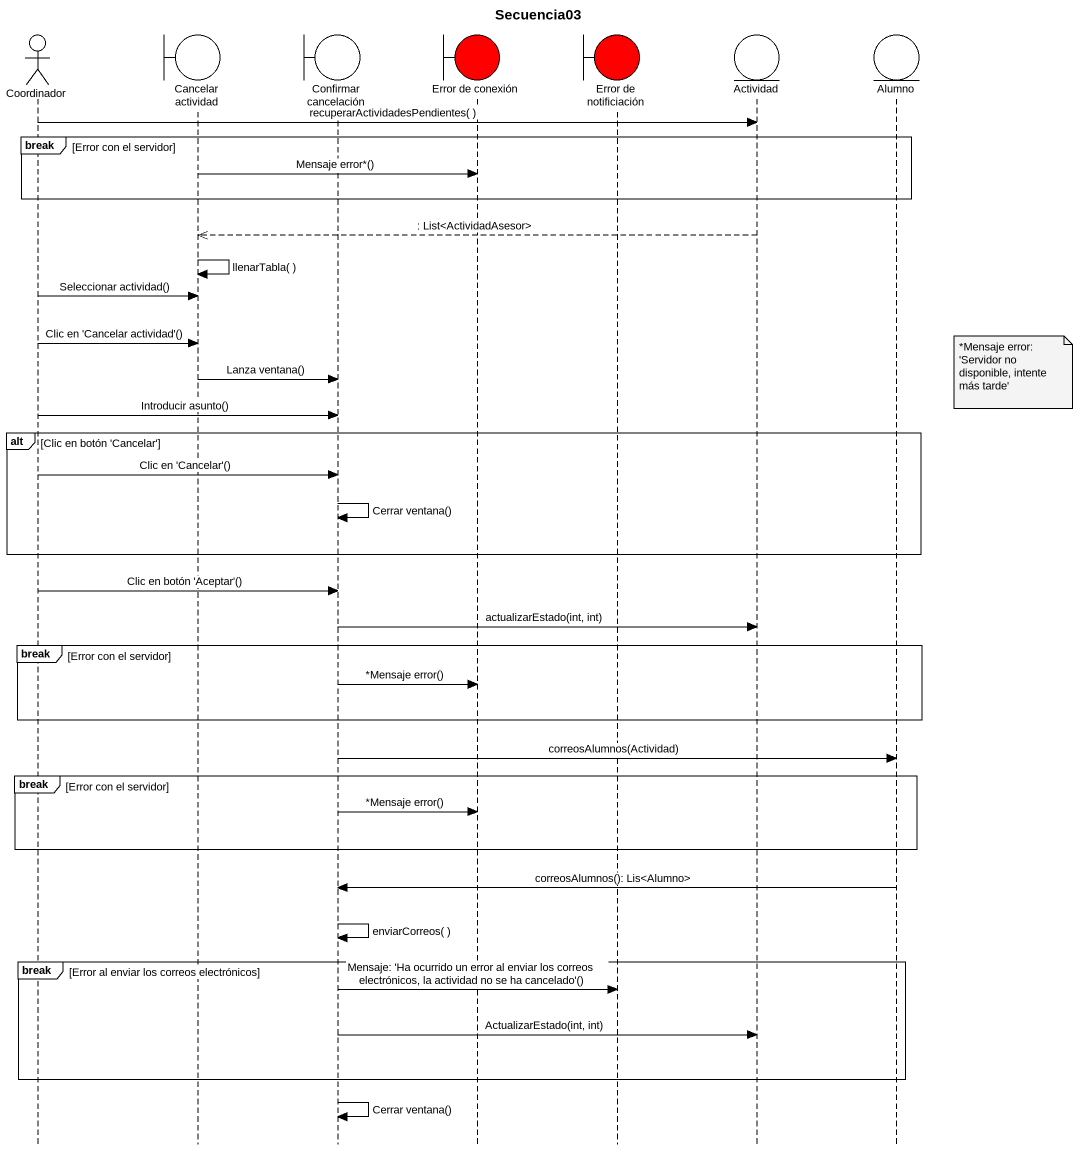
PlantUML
@startuml
title Secuencia03
hide footbox
actor Coordinador
boundary "Cancelar actividad" as Cancelar_actividad
boundary "Confirmar cancelación" as Confirmar_cancelación
boundary "Error de conexión" as Error_de_conexión #FF0000
boundary "Error de notificiación" as Error_de_notificiación #FF0000
entity Actividad
entity Alumno

Coordinador -> Actividad : recuperarActividadesPendientes( )
break Error con el servidor
  Cancelar_actividad -> Error_de_conexión : Mensaje error*()
end
Actividad -->> Cancelar_actividad : : List<ActividadAsesor>
Cancelar_actividad -> Cancelar_actividad : llenarTabla( )
Coordinador -> Cancelar_actividad : Seleccionar actividad()
Coordinador -> Cancelar_actividad : Clic en 'Cancelar actividad'()
note right of Alumno
  *Mensaje error:
  ~'Servidor no disponible, intente más tarde'
end note
Cancelar_actividad -> Confirmar_cancelación : Lanza ventana()
Coordinador -> Confirmar_cancelación : Introducir asunto()
alt Clic en botón 'Cancelar'
  Coordinador -> Confirmar_cancelación : Clic en 'Cancelar'()
  Confirmar_cancelación -> Confirmar_cancelación : Cerrar ventana()
end
Coordinador -> Confirmar_cancelación : Clic en botón 'Aceptar'()
Confirmar_cancelación -> Actividad : actualizarEstado(int, int)
break Error con el servidor
  Confirmar_cancelación -> Error_de_conexión : *Mensaje error()
end
Confirmar_cancelación -> Alumno : correosAlumnos(Actividad)
break Error con el servidor
  Confirmar_cancelación -> Error_de_conexión : *Mensaje error()
end
Alumno -> Confirmar_cancelación : correosAlumnos(): Lis<Alumno>
Confirmar_cancelación -> Confirmar_cancelación : enviarCorreos( )
break Error al enviar los correos electrónicos
  Confirmar_cancelación -> Error_de_notificiación : Mensaje: 'Ha ocurrido un error al enviar los correos electrónicos, la actividad no se ha cancelado'()
  Confirmar_cancelación -> Actividad : ActualizarEstado(int, int)
end
Confirmar_cancelación -> Confirmar_cancelación : Cerrar ventana()
@enduml
